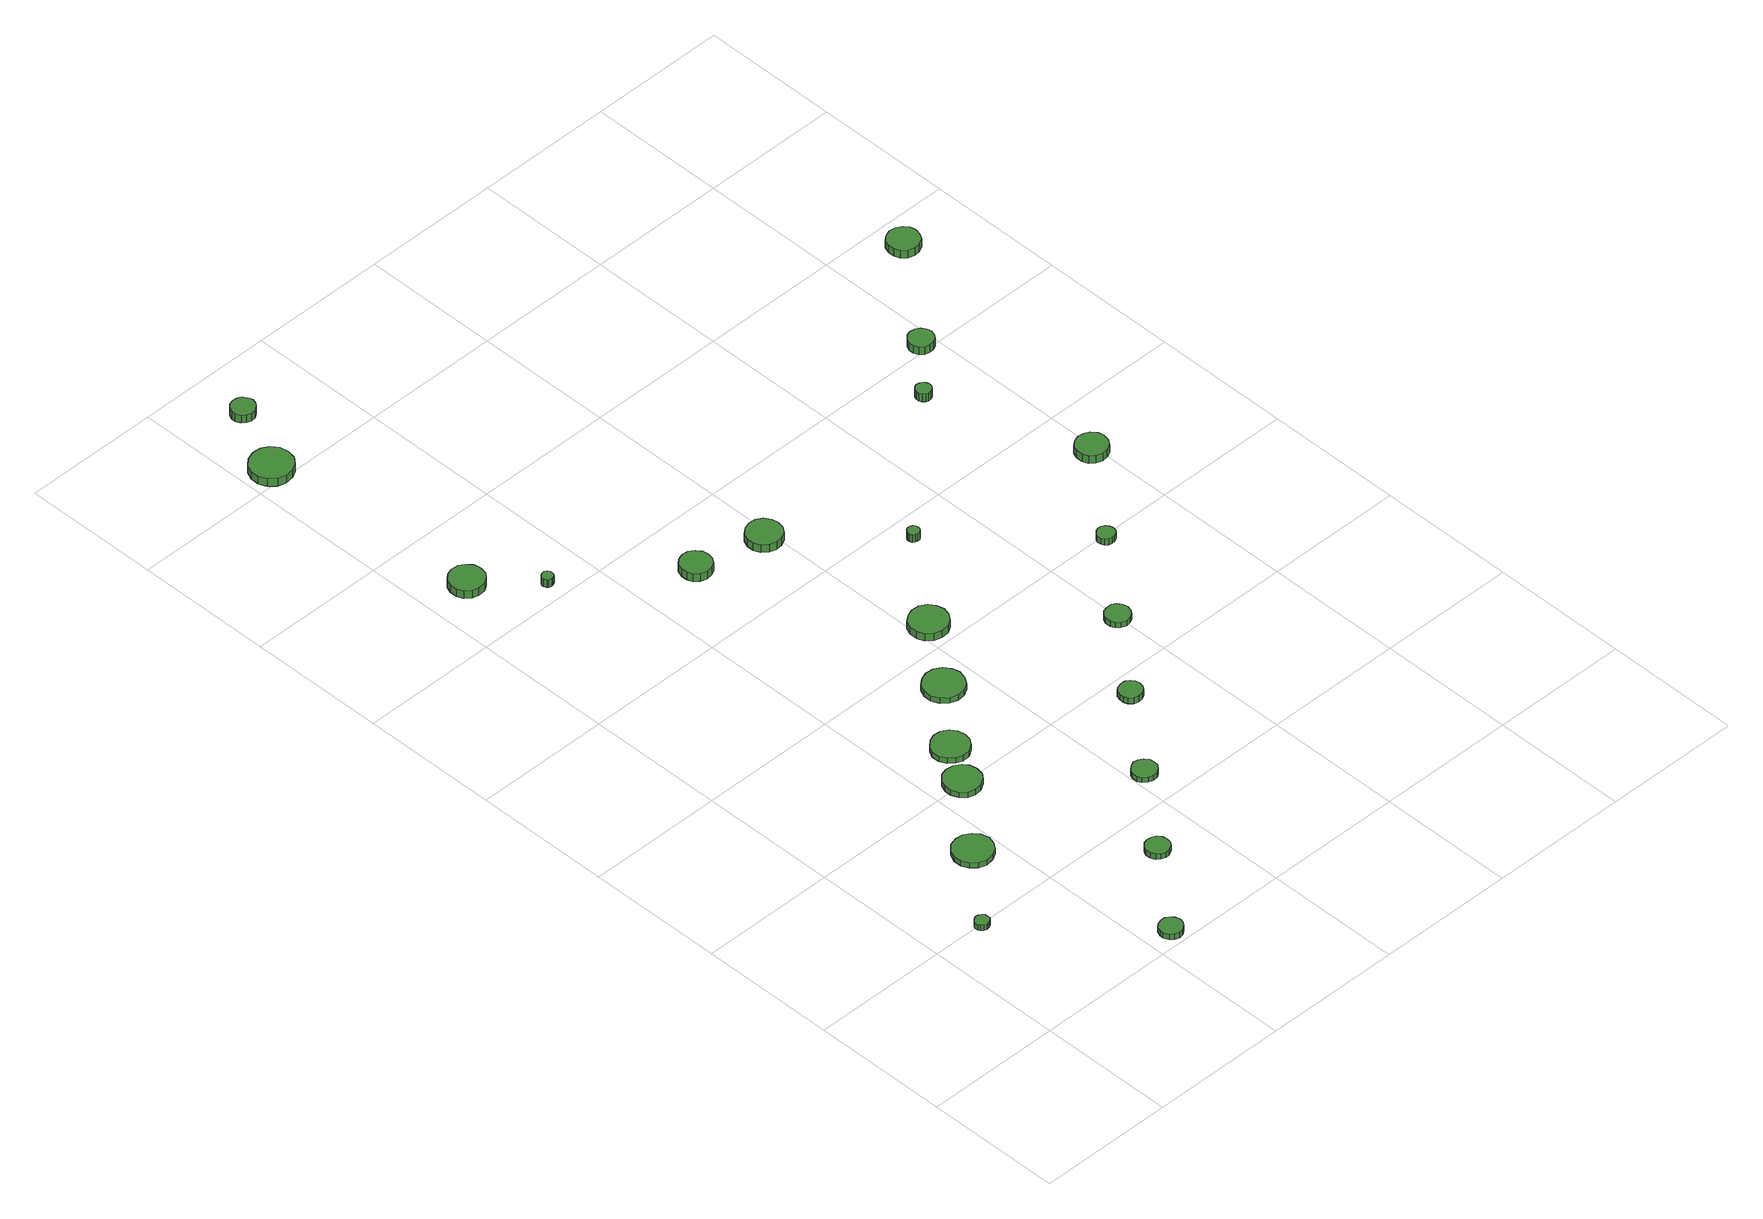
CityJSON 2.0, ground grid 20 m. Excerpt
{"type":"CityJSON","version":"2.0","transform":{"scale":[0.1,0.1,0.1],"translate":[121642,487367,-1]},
"CityObjects":{
"tree1":{"type":"SolitaryVegetationObject","attributes":{"function":"something"},"geometry":[{"type":"MultiSurface","lod":"1","boundaries":[[[0,1,2,3,4,5,6,7,8,9,10,11,12,13,14]],[[15,16,17,18,19,20,21,22,23,24,25,26,27,28,29]],[[0,29,28,1]],[[1,28,27,2]],[[2,27,26,3]],[[3,26,25,4]],[[4,25,24,5]],[[5,24,23,6]],[[6,23,22,7]],[[7,22,21,8]],[[8,21,20,9]],[[9,20,19,10]],[[10,19,18,11]],[[11,18,17,12]],[[12,17,16,13]],[[13,16,15,14]],[[14,15,29,0]]]}]},
"tree2":{"type":"SolitaryVegetationObject","attributes":{"function":"something"},"geometry":[{"type":"MultiSurface","lod":"1","boundaries":[[[30,31,32,33,34,35,36,37,38,39,40,41,42,43,44]],[[45,46,47,48,49,50,51,52,53,54,55,56,57,58,59]],[[30,59,58,31]],[[31,58,57,32]],[[32,57,56,33]],[[33,56,55,34]],[[34,55,54,35]],[[35,54,53,36]],[[36,53,52,37]],[[37,52,51,38]],[[38,51,50,39]],[[39,50,49,40]],[[40,49,48,41]],[[41,48,47,42]],[[42,47,46,43]],[[43,46,45,44]],[[44,45,59,30]]]}]},
"tree3":{"type":"SolitaryVegetationObject","attributes":{"function":"something"},"geometry":[{"type":"MultiSurface","lod":"1","boundaries":[[[60,61,62,63,64,65,66,67,68,69,70,71,72,73,74]],[[75,76,77,78,79,80,81,82,83,84,85,86,87,88,89]],[[60,89,88,61]],[[61,88,87,62]],[[62,87,86,63]],[[63,86,85,64]],[[64,85,84,65]],[[65,84,83,66]],[[66,83,82,67]],[[67,82,81,68]],[[68,81,80,69]],[[69,80,79,70]],[[70,79,78,71]],[[71,78,77,72]],[[72,77,76,73]],[[73,76,75,74]],[[74,75,89,60]]]}]},
"tree4":{"type":"SolitaryVegetationObject","attributes":{"function":"something"},"geometry":[{"type":"MultiSurface","lod":"1","boundaries":[[[90,91,92,93,94,95,96,97,98,99,100,101,102,103,104]],[[105,106,107,108,109,110,111,112,113,114,115,116,117,118,119]],[[90,119,118,91]],[[91,118,117,92]],[[92,117,116,93]],[[93,116,115,94]],[[94,115,114,95]],[[95,114,113,96]],[[96,113,112,97]],[[97,112,111,98]],[[98,111,110,99]],[[99,110,109,100]],[[100,109,108,101]],[[101,108,107,102]],[[102,107,106,103]],[[103,106,105,104]],[[104,105,119,90]]]}]},
"tree5":{"type":"SolitaryVegetationObject","attributes":{"function":"something"},"geometry":[{"type":"MultiSurface","lod":"1","boundaries":[[[120,121,122,123,124,125,126,127,128,129,130,131,132,133,134]],[[135,136,137,138,139,140,141,142,143,144,145,146,147,148,149]],[[120,149,148,121]],[[121,148,147,122]],[[122,147,146,123]],[[123,146,145,124]],[[124,145,144,125]],[[125,144,143,126]],[[126,143,142,127]],[[127,142,141,128]],[[128,141,140,129]],[[129,140,139,130]],[[130,139,138,131]],[[131,138,137,132]],[[132,137,136,133]],[[133,136,135,134]],[[134,135,149,120]]]}]},
"tree6":{"type":"SolitaryVegetationObject","attributes":{"function":"something"},"geometry":[{"type":"MultiSurface","lod":"1","boundaries":[[[150,151,152,153,154,155,156,157,158,159,160,161,162,163,164]],[[165,166,167,168,169,170,171,172,173,174,175,176,177,178,179]],[[150,179,178,151]],[[151,178,177,152]],[[152,177,176,153]],[[153,176,175,154]],[[154,175,174,155]],[[155,174,173,156]],[[156,173,172,157]],[[157,172,171,158]],[[158,171,170,159]],[[159,170,169,160]],[[160,169,168,161]],[[161,168,167,162]],[[162,167,166,163]],[[163,166,165,164]],[[164,165,179,150]]]}]},
"tree7":{"type":"SolitaryVegetationObject","attributes":{"function":"something"},"geometry":[{"type":"MultiSurface","lod":"1","boundaries":[[[180,181,182,183,184,185,186,187,188,189,190,191,192,193,194]],[[195,196,197,198,199,200,201,202,203,204,205,206,207,208,209]],[[180,209,208,181]],[[181,208,207,182]],[[182,207,206,183]],[[183,206,205,184]],[[184,205,204,185]],[[185,204,203,186]],[[186,203,202,187]],[[187,202,201,188]],[[188,201,200,189]],[[189,200,199,190]],[[190,199,198,191]],[[191,198,197,192]],[[192,197,196,193]],[[193,196,195,194]],[[194,195,209,180]]]}]},
"tree8":{"type":"SolitaryVegetationObject","attributes":{"function":"something"},"geometry":[{"type":"MultiSurface","lod":"1","boundaries":[[[210,211,212,213,214,215,216,217,218,219,220,221,222,223,224]],[[225,226,227,228,229,230,231,232,233,234,235,236,237,238,239]],[[210,239,238,211]],[[211,238,237,212]],[[212,237,236,213]],[[213,236,235,214]],[[214,235,234,215]],[[215,234,233,216]],[[216,233,232,217]],[[217,232,231,218]],[[218,231,230,219]],[[219,230,229,220]],[[220,229,228,221]],[[221,228,227,222]],[[222,227,226,223]],[[223,226,225,224]],[[224,225,239,210]]]}]},
"tree9":{"type":"SolitaryVegetationObject","attributes":{"function":"something"},"geometry":[{"type":"MultiSurface","lod":"1","boundaries":[[[240,241,242,243,244,245,246,247,248,249,250,251,252,253,254]],[[255,256,257,258,259,260,261,262,263,264,265,266,267,268,269]],[[240,269,268,241]],[[241,268,267,242]],[[242,267,266,243]],[[243,266,265,244]],[[244,265,264,245]],[[245,264,263,246]],[[246,263,262,247]],[[247,262,261,248]],[[248,261,260,249]],[[249,260,259,250]],[[250,259,258,251]],[[251,258,257,252]],[[252,257,256,253]],[[253,256,255,254]],[[254,255,269,240]]]}]},
"tree10":{"type":"SolitaryVegetationObject","attributes":{"function":"something"},"geometry":[{"type":"MultiSurface","lod":"1","boundaries":[[[270,271,272,273,274,275,276,277,278,279,280,281,282,283,284]],[[285,286,287,288,289,290,291,292,293,294,295,296,297,298,299]],[[270,299,298,271]],[[271,298,297,272]],[[272,297,296,273]],[[273,296,295,274]],[[274,295,294,275]],[[275,294,293,276]],[[276,293,292,277]],[[277,292,291,278]],[[278,291,290,279]],[[279,290,289,280]],[[280,289,288,281]],[[281,288,287,282]],[[282,287,286,283]],[[283,286,285,284]],[[284,285,299,270]]]}]},
"tree11":{"type":"SolitaryVegetationObject","attributes":{"function":"something"},"geometry":[{"type":"MultiSurface","lod":"1","boundaries":[[[300,301,302,303,304,305,306,307,308,309,310,311,312,313,314]],[[315,316,317,318,319,320,321,322,323,324,325,326,327,328,329]],[[300,329,328,301]],[[301,328,327,302]],[[302,327,326,303]],[[303,326,325,304]],[[304,325,324,305]],[[305,324,323,306]],[[306,323,322,307]],[[307,322,321,308]],[[308,321,320,309]],[[309,320,319,310]],[[310,319,318,311]],[[311,318,317,312]],[[312,317,316,313]],[[313,316,315,314]],[[314,315,329,300]]]}]},
"tree12":{"type":"SolitaryVegetationObject","attributes":{"function":"something"},"geometry":[{"type":"MultiSurface","lod":"1","boundaries":[[[330,331,332,333,334,335,336,337,338,339,340,341,342,343,344]],[[345,346,347,348,349,350,351,352,353,354,355,356,357,358,359]],[[330,359,358,331]],[[331,358,357,332]],[[332,357,356,333]],[[333,356,355,334]],[[334,355,354,335]],[[335,354,353,336]],[[336,353,352,337]],[[337,352,351,338]],[[338,351,350,339]],[[339,350,349,340]],[[340,349,348,341]],[[341,348,347,342]],[[342,347,346,343]],[[343,346,345,344]],[[344,345,359,330]]]}]},
"tree13":{"type":"SolitaryVegetationObject","attributes":{"function":"something"},"geometry":[{"type":"MultiSurface","lod":"1","boundaries":[[[360,361,362,363,364,365,366,367,368,369,370,371,372,373,374]],[[375,376,377,378,379,380,381,382,383,384,385,386,387,388,389]],[[360,389,388,361]],[[361,388,387,362]],[[362,387,386,363]],[[363,386,385,364]],[[364,385,384,365]],[[365,384,383,366]],[[366,383,382,367]],[[367,382,381,368]],[[368,381,380,369]],[[369,380,379,370]],[[370,379,378,371]],[[371,378,377,372]],[[372,377,376,373]],[[373,376,375,374]],[[374,375,389,360]]]}]},
"tree14":{"type":"SolitaryVegetationObject","attributes":{"function":"something"},"geometry":[{"type":"MultiSurface","lod":"1","boundaries":[[[390,391,392,393,394,395,396,397,398,399,400,401,402,403,404]],[[405,406,407,408,409,410,411,412,413,414,415,416,417,418,419]],[[390,419,418,391]],[[391,418,417,392]],[[392,417,416,393]],[[393,416,415,394]],[[394,415,414,395]],[[395,414,413,396]],[[396,413,412,397]],[[397,412,411,398]],[[398,411,410,399]],[[399,410,409,400]],[[400,409,408,401]],[[401,408,407,402]],[[402,407,406,403]],[[403,406,405,404]],[[404,405,419,390]]]}]},
"tree15":{"type":"SolitaryVegetationObject","attributes":{"function":"something"},"geometry":[{"type":"MultiSurface","lod":"1","boundaries":[[[420,421,422,423,424,425,426,427,428,429,430,431,432,433,434]],[[435,436,437,438,439,440,441,442,443,444,445,446,447,448,449]],[[420,449,448,421]],[[421,448,447,422]],[[422,447,446,423]],[[423,446,445,424]],[[424,445,444,425]],[[425,444,443,426]],[[426,443,442,427]],[[427,442,441,428]],[[428,441,440,429]],[[429,440,439,430]],[[430,439,438,431]],[[431,438,437,432]],[[432,437,436,433]],[[433,436,435,434]],[[434,435,449,420]]]}]},
"tree16":{"type":"SolitaryVegetationObject","attributes":{"function":"something"},"geometry":[{"type":"MultiSurface","lod":"1","boundaries":[[[450,451,452,453,454,455,456,457,458,459,460,461,462,463,464]],[[465,466,467,468,469,470,471,472,473,474,475,476,477,478,479]],[[450,479,478,451]],[[451,478,477,452]],[[452,477,476,453]],[[453,476,475,454]],[[454,475,474,455]],[[455,474,473,456]],[[456,473,472,457]],[[457,472,471,458]],[[458,471,470,459]],[[459,470,469,460]],[[460,469,468,461]],[[461,468,467,462]],[[462,467,466,463]],[[463,466,465,464]],[[464,465,479,450]]]}]},
"tree17":{"type":"SolitaryVegetationObject","attributes":{"function":"something"},"geometry":[{"type":"MultiSurface","lod":"1","boundaries":[[[480,481,482,483,484,485,486,487,488,489,490,491,492,493,494]],[[495,496,497,498,499,500,501,502,503,504,505,506,507,508,509]],[[480,509,508,481]],[[481,508,507,482]],[[482,507,506,483]],[[483,506,505,484]],[[484,505,504,485]],[[485,504,503,486]],[[486,503,502,487]],[[487,502,501,488]],[[488,501,500,489]],[[489,500,499,490]],[[490,499,498,491]],[[491,498,497,492]],[[492,497,496,493]],[[493,496,495,494]],[[494,495,509,480]]]}]},
"tree18":{"type":"SolitaryVegetationObject","attributes":{"function":"something"},"geometry":[{"type":"MultiSurface","lod":"1","boundaries":[[[510,511,512,513,514,515,516,517,518,519,520,521,522,523,524]],[[525,526,527,528,529,530,531,532,533,534,535,536,537,538,539]],[[510,539,538,511]],[[511,538,537,512]],[[512,537,536,513]],[[513,536,535,514]],[[514,535,534,515]],[[515,534,533,516]],[[516,533,532,517]],[[517,532,531,518]],[[518,531,530,519]],[[519,530,529,520]],[[520,529,528,521]],[[521,528,527,522]],[[522,527,526,523]],[[523,526,525,524]],[[524,525,539,510]]]}]},
"tree19":{"type":"SolitaryVegetationObject","attributes":{"function":"something"},"geometry":[{"type":"MultiSurface","lod":"1","boundaries":[[[540,541,542,543,544,545,546,547,548,549,550,551,552,553,554]],[[555,556,557,558,559,560,561,562,563,564,565,566,567,568,569]],[[540,569,568,541]],[[541,568,567,542]],[[542,567,566,543]],[[543,566,565,544]],[[544,565,564,545]],[[545,564,563,546]],[[546,563,562,547]],[[547,562,561,548]],[[548,561,560,549]],[[549,560,559,550]],[[550,559,558,551]],[[551,558,557,552]],[[552,557,556,553]],[[553,556,555,554]],[[554,555,569,540]]]}]},
"tree20":{"type":"SolitaryVegetationObject","attributes":{"function":"something"},"geometry":[{"type":"MultiSurface","lod":"1","boundaries":[[[570,571,572,573,574,575,576,577,578,579,580,581,582,583,584]],[[585,586,587,588,589,590,591,592,593,594,595,596,597,598,599]],[[570,599,598,571]],[[571,598,597,572]],[[572,597,596,573]],[[573,596,595,574]],[[574,595,594,575]],[[575,594,593,576]],[[576,593,592,577]],[[577,592,591,578]],[[578,591,590,579]],[[579,590,589,580]],[[580,589,588,581]],[[581,588,587,582]],[[582,587,586,583]],[[583,586,585,584]],[[584,585,599,570]]]}]},
"tree21":{"type":"SolitaryVegetationObject","attributes":{"function":"something"},"geometry":[{"type":"MultiSurface","lod":"1","boundaries":[[[600,601,602,603,604,605,606,607,608,609,610,611,612,613,614]],[[615,616,617,618,619,620,621,622,623,624,625,626,627,628,629]],[[600,629,628,601]],[[601,628,627,602]],[[602,627,626,603]],[[603,626,625,604]],[[604,625,624,605]],[[605,624,623,606]],[[606,623,622,607]],[[607,622,621,608]],[[608,621,620,609]],[[609,620,619,610]],[[610,619,618,611]],[[611,618,617,612]],[[612,617,616,613]],[[613,616,615,614]],[[614,615,629,600]]]}]},
"tree22":{"type":"SolitaryVegetationObject","attributes":{"function":"something"},"geometry":[{"type":"MultiSurface","lod":"1","boundaries":[[[630,631,632,633,634,635,636,637,638,639,640,641,642,643,644]],[[645,646,647,648,649,650,651,652,653,654,655,656,657,658,659]],[[630,659,658,631]],[[631,658,657,632]],[[632,657,656,633]],[[633,656,655,634]],[[634,655,654,635]],[[635,654,653,636]],[[636,653,652,637]],[[637,652,651,638]],[[638,651,650,639]],[[639,650,649,640]],[[640,649,648,641]],[[641,648,647,642]],[[642,647,646,643]],[[643,646,645,644]],[[644,645,659,630]]]}]},
"tree23":{"type":"SolitaryVegetationObject","attributes":{"function":"something"},"geometry":[{"type":"MultiSurface","lod":"1","boundaries":[[[660,661,662,663,664,665,666,667,668,669,670,671,672,673,674]],[[675,676,677,678,679,680,681,682,683,684,685,686,687,688,689]],[[660,689,688,661]],[[661,688,687,662]],[[662,687,686,663]],[[663,686,685,664]],[[664,685,684,665]],[[665,684,683,666]],[[666,683,682,667]],[[667,682,681,668]],[[668,681,680,669]],[[669,680,679,670]],[[670,679,678,671]],[[671,678,677,672]],[[672,677,676,673]],[[673,676,675,674]],[[674,675,689,660]]]}]}
},
"vertices":[
[87,198,18],[87,202,18],[84,205,18],[80,207,18],[76,208,18],[72,206,18],[69,203,18],[67,200,18],[67,195,18],[69,192,18],[72,189,18],[76,187,18],[80,188,18],[84,190,18],[87,193,18],[87,193,9],[84,190,9],[80,188,9],[76,187,9],[72,189,9],[69,192,9],[67,195,9],[67,200,9],[69,203,9],[72,206,9],[76,208,9],[80,207,9],[84,205,9],[87,202,9],[87,198,9],
[255,24,17],[253,31,17],[249,36,17],[243,40,17],[237,40,17],[230,38,17],[225,34,17],[222,27,17],[222,21,17],[225,14,17],[230,10,17],[237,7,17],[243,8,17],[249,12,17],[253,17,17],[253,17,8],[249,12,8],[243,8,8],[237,7,8],[230,10,8],[225,14,8],[222,21,8],[222,27,8],[225,34,8],[230,38,8],[237,40,8],[243,40,8],[249,36,8],[253,31,8],[255,24,8],
[191,299,18],[188,311,18],[181,320,18],[171,326,18],[160,327,18],[148,324,18],[140,316,18],[135,305,18],[135,293,18],[140,283,18],[148,275,18],[160,271,18],[171,273,18],[181,278,18],[188,288,18],[188,288,10],[181,278,10],[171,273,10],[160,271,10],[148,275,10],[140,283,10],[135,293,10],[135,305,10],[140,316,10],[148,324,10],[160,327,10],[171,326,10],[181,320,10],[188,311,10],[191,299,10],
[270,400,18],[268,411,18],[262,419,18],[252,425,18],[241,426,18],[231,423,18],[223,415,18],[219,405,18],[219,395,18],[223,385,18],[231,377,18],[241,374,18],[252,375,18],[262,381,18],[268,389,18],[268,389,9],[262,381,9],[252,375,9],[241,374,9],[231,377,9],[223,385,9],[219,395,9],[219,405,9],[223,415,9],[231,423,9],[241,426,9],[252,425,9],[262,419,9],[268,411,9],[270,400,9],
[347,140,18],[346,147,18],[342,153,18],[335,156,18],[329,157,18],[322,155,18],[317,150,18],[314,144,18],[314,137,18],[317,130,18],[322,126,18],[329,123,18],[335,124,18],[342,128,18],[346,133,18],[346,133,9],[342,128,9],[335,124,9],[329,123,9],[322,126,9],[317,130,9],[314,137,9],[314,144,9],[317,150,9],[322,155,9],[329,157,9],[335,156,9],[342,153,9],[346,147,9],[347,140,9],
[86,1096,25],[84,1106,25],[77,1114,25],[69,1119,25],[58,1120,25],[49,1117,25],[41,1110,25],[37,1101,25],[37,1090,25],[41,1081,25],[49,1074,25],[58,1071,25],[69,1072,25],[77,1077,25],[84,1085,25],[84,1085,12],[77,1077,12],[69,1072,12],[58,1071,12],[49,1074,12],[41,1081,12],[37,1090,12],[37,1101,12],[41,1110,12],[49,1117,12],[58,1120,12],[69,1119,12],[77,1114,12],[84,1106,12],[86,1096,12],
[304,455,18],[302,466,18],[296,475,18],[286,481,18],[275,482,18],[265,478,18],[257,471,18],[252,461,18],[252,450,18],[257,440,18],[265,433,18],[275,429,18],[286,430,18],[296,436,18],[302,445,18],[302,445,9],[296,436,9],[286,430,9],[275,429,9],[265,433,9],[257,440,9],[252,450,9],[252,461,9],[257,471,9],[265,478,9],[275,482,9],[286,481,9],[296,475,9],[302,466,9],[304,455,9],
[143,1027,25],[143,1030,25],[141,1033,25],[138,1035,25],[135,1035,25],[131,1034,25],[129,1032,25],[127,1029,25],[127,1026,25],[129,1022,25],[131,1020,25],[135,1019,25],[138,1019,25],[141,1021,25],[143,1024,25],[143,1024,12],[141,1021,12],[138,1019,12],[135,1019,12],[131,1020,12],[129,1022,12],[127,1026,12],[127,1029,12],[129,1032,12],[131,1034,12],[135,1035,12],[138,1035,12],[141,1033,12],[143,1030,12],[143,1027,12],
[67,1418,25],[65,1431,25],[57,1441,25],[47,1447,25],[34,1448,25],[22,1444,25],[13,1436,25],[8,1425,25],[8,1412,25],[13,1401,25],[22,1392,25],[34,1389,25],[47,1390,25],[57,1396,25],[65,1406,25],[65,1406,12],[57,1396,12],[47,1390,12],[34,1389,12],[22,1392,12],[13,1401,12],[8,1412,12],[8,1425,12],[13,1436,12],[22,1444,12],[34,1448,12],[47,1447,12],[57,1441,12],[65,1431,12],[67,1418,12],
[437,253,17],[436,260,17],[431,266,17],[425,270,17],[418,271,17],[411,268,17],[405,263,17],[402,257,17],[402,249,17],[405,243,17],[411,238,17],[418,236,17],[425,236,17],[431,240,17],[436,246,17],[436,246,9],[431,240,9],[425,236,9],[418,236,9],[411,238,9],[405,243,9],[402,249,9],[402,257,9],[405,263,9],[411,268,9],[418,271,9],[425,270,9],[431,266,9],[436,260,9],[437,253,9],
[381,542,18],[378,553,18],[371,563,18],[361,569,18],[349,570,18],[338,566,18],[329,559,18],[324,548,18],[324,536,18],[329,525,18],[338,517,18],[349,513,18],[361,514,18],[371,520,18],[378,530,18],[378,530,9],[371,520,9],[361,514,9],[349,513,9],[338,517,9],[329,525,9],[324,536,9],[324,548,9],[329,559,9],[338,566,9],[349,570,9],[361,569,9],[371,563,9],[378,553,9],[381,542,9],
[104,1518,24],[102,1525,24],[98,1531,24],[92,1534,24],[85,1535,24],[78,1533,24],[73,1528,24],[70,1522,24],[70,1515,24],[73,1508,24],[78,1504,24],[85,1501,24],[92,1502,24],[98,1506,24],[102,1511,24],[102,1511,11],[98,1506,11],[92,1502,11],[85,1501,11],[78,1504,11],[73,1508,11],[70,1515,11],[70,1522,11],[73,1528,11],[78,1533,11],[85,1535,11],[92,1534,11],[98,1531,11],[102,1525,11],[104,1518,11],
[307,914,24],[305,923,24],[300,930,24],[292,935,24],[283,936,24],[274,933,24],[267,927,24],[264,918,24],[264,909,24],[267,901,24],[274,895,24],[283,892,24],[292,893,24],[300,897,24],[305,905,24],[305,905,11],[300,897,11],[292,893,11],[283,892,11],[274,895,11],[267,901,11],[264,909,11],[264,918,11],[267,927,11],[274,933,11],[283,936,11],[292,935,11],[300,930,11],[305,923,11],[307,914,11],
[447,636,21],[444,647,21],[438,656,21],[428,662,21],[417,663,21],[406,659,21],[397,652,21],[393,642,21],[393,630,21],[397,620,21],[406,612,21],[417,609,21],[428,610,21],[438,616,21],[444,625,21],[444,625,9],[438,616,9],[428,610,9],[417,609,9],[406,612,9],[397,620,9],[393,630,9],[393,642,9],[397,652,9],[406,659,9],[417,663,9],[428,662,9],[438,656,9],[444,647,9],[447,636,9],
[526,368,18],[525,375,18],[521,380,18],[515,384,18],[508,384,18],[501,382,18],[496,378,18],[494,372,18],[494,365,18],[496,359,18],[501,354,18],[508,352,18],[515,353,18],[521,356,18],[525,362,18],[525,362,8],[521,356,8],[515,353,8],[508,352,8],[501,354,8],[496,359,8],[494,365,8],[494,372,8],[496,378,8],[501,382,8],[508,384,8],[515,384,8],[521,380,8],[525,375,8],[526,368,8],
[411,894,23],[409,904,23],[403,913,23],[394,918,23],[384,919,23],[374,916,23],[366,909,23],[362,899,23],[362,889,23],[366,880,23],[374,873,23],[384,870,23],[394,871,23],[403,876,23],[409,884,23],[409,884,10],[403,876,10],[394,871,10],[384,870,10],[374,873,10],[366,880,10],[362,889,10],[362,899,10],[366,909,10],[374,916,10],[384,919,10],[394,918,10],[403,913,10],[409,904,10],[411,894,10],
[616,480,17],[614,487,17],[610,493,17],[604,497,17],[596,497,17],[589,495,17],[584,490,17],[581,484,17],[581,476,17],[584,470,17],[589,465,17],[596,462,17],[604,463,17],[610,467,17],[614,473,17],[614,473,8],[610,467,8],[604,463,8],[596,462,8],[589,465,8],[584,470,8],[581,476,8],[581,484,8],[584,490,8],[589,495,8],[596,497,8],[604,497,8],[610,493,8],[614,487,8],[616,480,8],
[530,765,22],[529,769,22],[527,772,22],[524,773,22],[520,774,22],[517,773,22],[514,770,22],[513,767,22],[513,764,22],[514,760,22],[517,758,22],[520,757,22],[524,757,22],[527,759,22],[529,762,22],[529,762,9],[527,759,9],[524,757,9],[520,757,9],[517,758,9],[514,760,9],[513,764,9],[513,767,9],[514,770,9],[517,773,9],[520,774,9],[524,773,9],[527,772,9],[529,769,9],[530,765,9],
[705,595,18],[704,600,18],[701,604,18],[696,607,18],[691,608,18],[686,606,18],[682,602,18],[680,598,18],[680,592,18],[682,588,18],[686,584,18],[691,583,18],[696,583,18],[701,586,18],[704,590,18],[704,590,8],[701,586,8],[696,583,8],[691,583,8],[686,584,8],[682,588,8],[680,592,8],[680,598,8],[682,602,8],[686,606,8],[691,608,8],[696,607,8],[701,604,8],[704,600,8],[705,595,8],
[721,937,29],[720,941,29],[717,945,29],[713,947,29],[708,948,29],[704,946,29],[701,943,29],[699,939,29],[699,934,29],[701,930,29],[704,927,29],[708,925,29],[713,926,29],[717,928,29],[720,932,29],[720,932,16],[717,928,16],[713,926,16],[708,925,16],[704,927,16],[701,930,16],[699,934,16],[699,939,16],[701,943,16],[704,946,16],[708,948,16],[713,947,16],[717,945,16],[720,941,16],[721,937,16],
[813,719,24],[811,728,24],[805,736,24],[797,740,24],[788,741,24],[779,738,24],[772,732,24],[769,724,24],[769,714,24],[772,706,24],[779,700,24],[788,697,24],[797,698,24],[805,702,24],[811,710,24],[811,710,11],[805,702,11],[797,698,11],[788,697,11],[779,700,11],[772,706,11],[769,714,11],[769,724,11],[772,732,11],[779,738,11],[788,741,11],[797,740,11],[805,736,11],[811,728,11],[813,719,11],
[794,1007,26],[792,1014,26],[788,1020,26],[782,1024,26],[774,1025,26],[767,1023,26],[762,1018,26],[759,1011,26],[759,1004,26],[762,997,26],[767,992,26],[774,990,26],[782,991,26],[788,994,26],[792,1000,26],[792,1000,13],[788,994,13],[782,991,13],[774,990,13],[767,992,13],[762,997,13],[759,1004,13],[759,1011,13],[762,1018,13],[767,1023,13],[774,1025,13],[782,1024,13],[788,1020,13],[792,1014,13],[794,1007,13],
[916,1157,21],[914,1166,21],[909,1173,21],[900,1178,21],[891,1179,21],[882,1176,21],[875,1170,21],[872,1161,21],[872,1152,21],[875,1144,21],[882,1137,21],[891,1134,21],[900,1135,21],[909,1140,21],[914,1148,21],[914,1148,8],[909,1140,8],[900,1135,8],[891,1134,8],[882,1137,8],[875,1144,8],[872,1152,8],[872,1161,8],[875,1170,8],[882,1176,8],[891,1179,8],[900,1178,8],[909,1173,8],[914,1166,8],[916,1157,8]
]}
